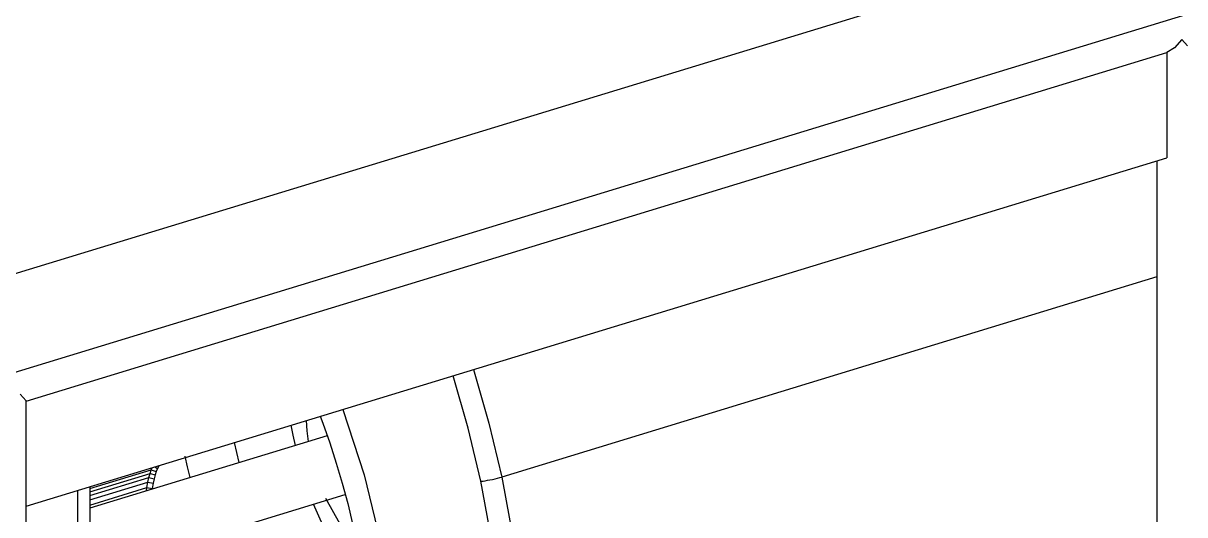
# Model space of a CAD drawing. Extents: x 594 to 813, y 174 to 240.
# Drawn here: x 734.438 to 735.599, y 231.125 to 231.617 of the extents above; entities that cross this region are included whole.
import ezdxf

# ---------------------------------------------------------------- set-up
doc = ezdxf.new("R2010")
doc.units = 0
doc.header["$MEASUREMENT"] = 0
doc.layers.add('AC.REF(S). PIPING', color=3, linetype='CONTINUOUS', lineweight=30)
doc.layers.add('LG-AIRCON', color=3, linetype='CONTINUOUS')

# ---------------------------------------------------------------- blocks, each defined once
blk = doc.blocks.new('B1-Low Static-Isometric')
at = {"layer": 'LG-AIRCON', "color": 254, "linetype": 'Continuous'}
blk.add_line((4803.82, 4620.49), (4317.52, 4471.91), dxfattribs=at)
at = {"layer": 'LG-AIRCON', "color": 3, "linetype": 'Continuous'}
for p, q in [((4687.14, 4574.99), (4406.56, 4489.27)), ((4545, 4529.21), (4544.27, 4528.38)), ((4545.56, 4528.56), (4545, 4529.21)), ((4429.41, 4493.04), (4543.48, 4527.89)), ((4544.27, 4528.38), (4543.48, 4527.89)), ((4543.48, 4527.89), (4543.48, 4517.38)), ((4429.41, 4482.53), (4543.48, 4517.38)), ((4542.49, 4517.08), (4542.49, 4425.62)), ((4429.41, 4493.07), (4428.84, 4493.73)), ((4429.41, 4379.96), (4429.41, 4493.07)), ((4434.6, 4463.82), (4434.6, 4484.11)), ((4435.79, 4484.48), (4435.79, 4464.2))]:
    blk.add_line(p, q, dxfattribs=at)
at = {"layer": 'LG-AIRCON', "color": 43, "linetype": 'Continuous'}
for p, q in [((4542.49, 4505.45), (4477, 4485.44)), ((4473.62, 4490.32), (4472.11, 4495.57)), ((4474.16, 4496.2), (4475.7, 4490.84)), ((4461.08, 4492.2), (4463.21, 4485.66)), ((4458.84, 4491.52), (4459.1, 4490.83)), ((4459.1, 4490.83), (4459.79, 4488.85)), ((4475.7, 4490.84), (4477, 4485.44)), ((4474.89, 4485.02), (4473.62, 4490.32)), ((4459.79, 4488.85), (4460.44, 4486.84)), ((4460.44, 4486.84), (4461.03, 4484.82)), ((4461.03, 4484.82), (4461.58, 4482.79)), ((4463.21, 4485.66), (4464.86, 4478.99)), ((4476.45, 4476.6), (4474.89, 4485.02)), ((4474.89, 4485.02), (4474.92, 4485.02)), ((4474.92, 4485.02), (4474.95, 4485.02)), ((4474.95, 4485.02), (4475.04, 4485.03)), ((4475.04, 4485.03), (4475.12, 4485.04)), ((4475.12, 4485.04), (4475.33, 4485.07)), ((4475.33, 4485.07), (4475.56, 4485.11)), ((4475.56, 4485.11), (4475.8, 4485.15)), ((4475.8, 4485.15), (4476.05, 4485.2)), ((4476.05, 4485.2), (4476.31, 4485.26)), ((4476.31, 4485.26), (4476.55, 4485.32)), ((4476.55, 4485.32), (4476.79, 4485.38)), ((4476.79, 4485.38), (4477, 4485.44)), ((4477, 4485.44), (4478.59, 4476.81)), ((4461.58, 4482.79), (4462.06, 4480.75))]:
    blk.add_line(p, q, dxfattribs=at)
at = {"layer": 'LG-AIRCON', "color": 252, "linetype": 'Continuous'}
for p, q in [((4456.13, 4489.61), (4455.93, 4490.63)), ((4457.53, 4490.05), (4457.45, 4491.09)), ((4456.35, 4488.6), (4456.13, 4489.61)), ((4457.66, 4488.99), (4457.53, 4490.05)), ((4450.5, 4487.89), (4450.27, 4488.9)), ((4445.56, 4486.45), (4445.31, 4487.52)), ((4450.74, 4486.88), (4450.5, 4487.89)), ((4435.79, 4484.28), (4441.93, 4486.15)), ((4441.81, 4485.8), (4441.93, 4486.15)), ((4441.93, 4486.15), (4442.02, 4486.38)), ((4441.93, 4486.15), (4442.44, 4485.99)), ((4442.28, 4486.46), (4442.56, 4486.28)), ((4442.44, 4485.99), (4442.33, 4485.65)), ((4442.56, 4486.28), (4442.44, 4485.99)), ((4442.68, 4486.53), (4442.56, 4486.28)), ((4442.72, 4486.59), (4442.68, 4486.53)), ((4445.83, 4485.38), (4445.56, 4486.45)), ((4435.79, 4483.96), (4441.81, 4485.8)), ((4435.79, 4483.59), (4441.69, 4485.39)), ((4435.79, 4483.15), (4441.59, 4484.92)), ((4441.5, 4484.38), (4441.59, 4484.92)), ((4441.59, 4484.92), (4441.69, 4485.39)), ((4441.59, 4484.92), (4442.12, 4484.81)), ((4441.69, 4485.39), (4441.81, 4485.8)), ((4441.69, 4485.39), (4442.22, 4485.26)), ((4441.81, 4485.8), (4442.33, 4485.65)), ((4442.12, 4484.81), (4442.04, 4484.29)), ((4442.22, 4485.26), (4442.12, 4484.81)), ((4442.33, 4485.65), (4442.22, 4485.26)), ((4435.79, 4482.64), (4441.5, 4484.38)), ((4441.46, 4484.04), (4441.5, 4484.38)), ((4441.5, 4484.38), (4442.04, 4484.29)), ((4442.04, 4484.29), (4442.03, 4484.22)), ((4460.45, 4477.65), (4458.15, 4482.72)), ((4460.81, 4480.71), (4459.38, 4483.28))]:
    blk.add_line(p, q, dxfattribs=at)
at = {"layer": 'LG-AIRCON', "color": 9, "linetype": 'Continuous'}
for p, q in [((4459.52, 4489.56), (4435.79, 4482.31)), ((4435.79, 4475.89), (4461.32, 4483.69))]:
    blk.add_line(p, q, dxfattribs=at)
blk = doc.blocks.new('A$C66FF4859')
at = {"layer": 'LG-AIRCON'}
blk.add_blockref('B1-Low Static-Isometric', (-9043.26, -2648.87), dxfattribs=at)

msp = doc.modelspace()

# ---------------------------------------------------------------- block references
at = {"layer": 'AC.REF(S). PIPING', "linetype": 'Continuous', "xscale": 0.0099999999999909, "yscale": 0.0099999999999909, "zscale": 0.0099999999999909}
msp.add_blockref('A$C66FF4859', (780.5791, 212.7973), dxfattribs=at)

doc.saveas('drawing.dxf')
